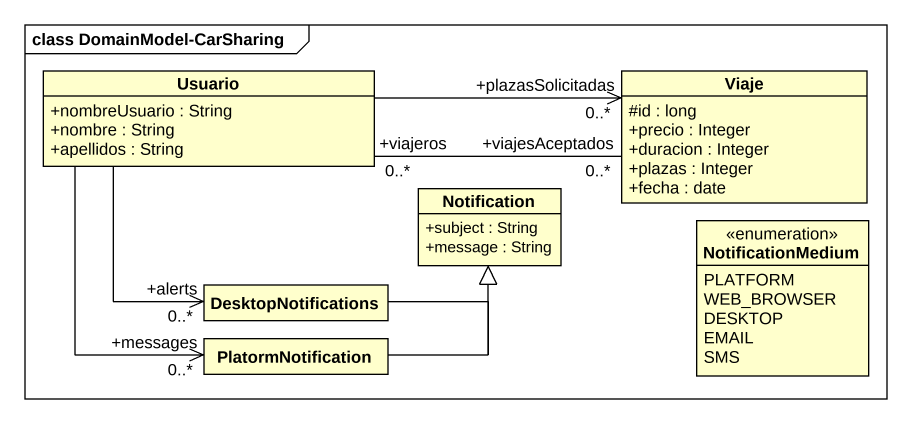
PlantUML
@startuml
mainframe class DomainModel-CarSharing
hide circle
hide empty members
skinparam classAttributeIconSize 0
class Usuario {
  +nombreUsuario : String
  +nombre : String
  +apellidos : String
}
class Viaje {
  #id : long
  +precio : Integer
  +duracion : Integer
  +plazas : Integer
  +fecha : date
}
class Notification {
  +subject : String
  +message : String
}
enum NotificationMedium {
  PLATFORM
  WEB_BROWSER
  DESKTOP
  EMAIL
  SMS
}
class DesktopNotifications
class PlatormNotification
Usuario -right-> "+plazasSolicitadas\n0..*" Viaje
Usuario "+viajeros\n0..*" -right- "+viajesAceptados\n0..*" Viaje
Usuario --> "+alerts\n0..*" DesktopNotifications
Usuario --> "+messages\n0..*" PlatormNotification
DesktopNotifications -right-|> Notification
PlatormNotification -up-|> Notification
@enduml
